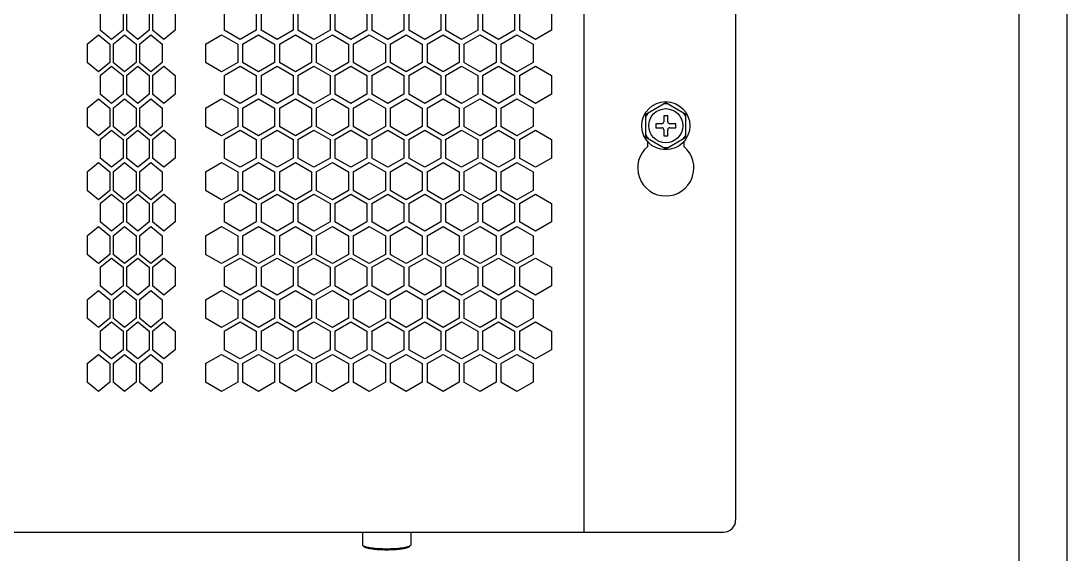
# Model space of a CAD drawing. Header units: millimetres. Extents: x 55614 to 110757, y -66981 to -47484.
# Drawn here: x 63640.4 to 63901.1, y -50636.6 to -50503.7 of the extents above; entities that cross this region are included whole.
import ezdxf

# ---------------------------------------------------------------- set-up
doc = ezdxf.new("R2010")
doc.units = ezdxf.units.MM
for name, color, linetype in [('2401-00336-S-M6-12HWM_0', 7, 'Continuous'), ('4212-68099_1_0', 7, 'Continuous'), ('4212-73754_1_0', 7, 'Continuous'), ('4215-0412-2_0', 7, 'Continuous'), ('SONGBUTUO-M4-8_0', 7, 'Continuous')]:
    doc.layers.add(name, color=color, linetype=linetype)
doc.layers.add('THICK', color=7, linetype='Continuous', lineweight=0)

# ---------------------------------------------------------------- blocks, each defined once
blk = doc.blocks.new('2-1725')
at = {"layer": '2401-00336-S-M6-12HWM_0', "color": 7, "linetype": 'Continuous'}
for p, q in [((-17290.63, -71953.06), (-17285.63, -71950.17)), ((-17285.63, -71950.17), (-17280.63, -71953.06)), ((-17290.63, -71958.83), (-17290.63, -71953.06)), ((-17286.13, -71953.45), (-17286.13, -71954.95)), ((-17285.13, -71953.45), (-17286.13, -71953.45)), ((-17285.13, -71954.95), (-17285.13, -71953.45)), ((-17280.63, -71958.83), (-17280.63, -71953.06)), ((-17288.13, -71955.45), (-17288.13, -71956.45)), ((-17286.63, -71955.45), (-17288.13, -71955.45)), ((-17288.13, -71956.45), (-17286.63, -71956.45)), ((-17286.13, -71956.95), (-17286.13, -71958.45)), ((-17285.13, -71958.45), (-17285.13, -71956.95)), ((-17283.13, -71955.45), (-17284.63, -71955.45)), ((-17284.63, -71956.45), (-17283.13, -71956.45)), ((-17283.13, -71956.45), (-17283.13, -71955.45)), ((-17290.63, -71958.83), (-17285.63, -71961.72)), ((-17286.13, -71958.45), (-17285.13, -71958.45)), ((-17285.63, -71961.72), (-17280.63, -71958.83))]:
    blk.add_line(p, q, dxfattribs=at)
for radius in [6, 4.25]:
    blk.add_circle((-17285.63, -71955.95), radius, dxfattribs=at)
for centre, radius, start, end in [((-17285.63, -71955.95), 5.47, 84.0076, 95.9924), ((-17285.63, -71955.95), 5.47, 144.0076, 155.9924), ((-17285.63, -71955.95), 5.47, 24.0076, 35.9924), ((-17286.63, -71954.95), 0.5, 270, 0), ((-17286.63, -71956.95), 0.5, 0, 90), ((-17284.63, -71954.95), 0.5, 180, 270), ((-17284.63, -71956.95), 0.5, 90, 180), ((-17285.63, -71955.95), 5.47, 204.0076, 215.9924), ((-17285.63, -71955.95), 5.47, 324.0076, 335.9924), ((-17285.63, -71955.95), 5.47, 264.0076, 275.9924)]:
    blk.add_arc(centre, radius, start, end, dxfattribs=at)
at = {"layer": '4212-68099_1_0', "color": 7, "linetype": 'Continuous'}
blk.add_line((-17197.63, -71550.95), (-17197.63, -73625.95), dxfattribs=at)
at = {"layer": '4212-73754_1_0', "color": 7, "linetype": 'Continuous'}
blk.add_line((-17185.63, -72573.45), (-17185.63, -71552.65), dxfattribs=at)
at = {"layer": '4215-0412-2_0', "color": 7, "linetype": 'Continuous'}
for p, q in [((-17306.03, -71628.67), (-17306.03, -72057.27)), ((-17268.23, -71631.67), (-17268.23, -72054.27)), ((-17426.55, -71927.52), (-17426.55, -71932.14)), ((-17420.89, -71927.52), (-17420.89, -71932.14)), ((-17420.04, -71927.52), (-17420.04, -71932.14)), ((-17414.39, -71927.52), (-17414.39, -71932.14)), ((-17413.54, -71927.52), (-17413.54, -71932.14)), ((-17407.88, -71927.52), (-17407.88, -71932.14)), ((-17395.7, -71927.52), (-17395.7, -71932.14)), ((-17387.7, -71927.52), (-17387.7, -71932.14)), ((-17386.5, -71927.52), (-17386.5, -71932.14)), ((-17378.5, -71927.52), (-17378.5, -71932.14)), ((-17377.3, -71927.52), (-17377.3, -71932.14)), ((-17369.3, -71927.52), (-17369.3, -71932.14)), ((-17368.1, -71927.52), (-17368.1, -71932.14)), ((-17360.1, -71927.52), (-17360.1, -71932.14)), ((-17358.9, -71927.52), (-17358.9, -71932.14)), ((-17350.9, -71927.52), (-17350.9, -71932.14)), ((-17349.7, -71927.52), (-17349.7, -71932.14)), ((-17341.7, -71927.52), (-17341.7, -71932.14)), ((-17340.5, -71927.52), (-17340.5, -71932.14)), ((-17332.5, -71927.52), (-17332.5, -71932.14)), ((-17331.3, -71927.52), (-17331.3, -71932.14)), ((-17323.3, -71927.52), (-17323.3, -71932.14)), ((-17322.1, -71927.52), (-17322.1, -71932.14)), ((-17314.1, -71927.52), (-17314.1, -71932.14)), ((-17429.82, -71935.61), (-17426.99, -71933.3)), ((-17426.99, -71933.3), (-17424.16, -71935.61)), ((-17423.72, -71934.45), (-17426.55, -71932.14)), ((-17420.89, -71932.14), (-17423.72, -71934.45)), ((-17423.31, -71935.61), (-17420.48, -71933.3)), ((-17420.48, -71933.3), (-17417.65, -71935.61)), ((-17417.22, -71934.45), (-17420.04, -71932.14)), ((-17414.39, -71932.14), (-17417.22, -71934.45)), ((-17416.81, -71935.61), (-17413.98, -71933.3)), ((-17413.98, -71933.3), (-17411.15, -71935.61)), ((-17410.71, -71934.45), (-17413.54, -71932.14)), ((-17407.88, -71932.14), (-17410.71, -71934.45)), ((-17400.32, -71935.61), (-17396.32, -71933.3)), ((-17396.32, -71933.3), (-17392.31, -71935.61)), ((-17391.7, -71934.45), (-17395.7, -71932.14)), ((-17387.7, -71932.14), (-17391.7, -71934.45)), ((-17391.12, -71935.61), (-17387.12, -71933.3)), ((-17387.12, -71933.3), (-17383.11, -71935.61)), ((-17382.5, -71934.45), (-17386.5, -71932.14)), ((-17378.5, -71932.14), (-17382.5, -71934.45)), ((-17381.92, -71935.61), (-17377.92, -71933.3)), ((-17377.92, -71933.3), (-17373.91, -71935.61)), ((-17373.3, -71934.45), (-17377.3, -71932.14)), ((-17369.3, -71932.14), (-17373.3, -71934.45)), ((-17372.72, -71935.61), (-17368.72, -71933.3)), ((-17368.72, -71933.3), (-17364.71, -71935.61)), ((-17364.1, -71934.45), (-17368.1, -71932.14)), ((-17360.1, -71932.14), (-17364.1, -71934.45)), ((-17363.52, -71935.61), (-17359.52, -71933.3)), ((-17359.52, -71933.3), (-17355.51, -71935.61)), ((-17354.9, -71934.45), (-17358.9, -71932.14)), ((-17350.9, -71932.14), (-17354.9, -71934.45)), ((-17354.32, -71935.61), (-17350.32, -71933.3)), ((-17350.32, -71933.3), (-17346.31, -71935.61)), ((-17345.7, -71934.45), (-17349.7, -71932.14)), ((-17341.7, -71932.14), (-17345.7, -71934.45)), ((-17345.12, -71935.61), (-17341.12, -71933.3)), ((-17341.12, -71933.3), (-17337.11, -71935.61)), ((-17336.5, -71934.45), (-17340.5, -71932.14)), ((-17332.5, -71932.14), (-17336.5, -71934.45)), ((-17335.92, -71935.61), (-17331.92, -71933.3)), ((-17331.92, -71933.3), (-17327.91, -71935.61)), ((-17327.3, -71934.45), (-17331.3, -71932.14)), ((-17323.3, -71932.14), (-17327.3, -71934.45)), ((-17326.72, -71935.61), (-17322.72, -71933.3)), ((-17322.72, -71933.3), (-17318.71, -71935.61)), ((-17318.1, -71934.45), (-17322.1, -71932.14)), ((-17314.1, -71932.14), (-17318.1, -71934.45)), ((-17429.82, -71935.61), (-17429.82, -71940.23)), ((-17424.16, -71935.61), (-17424.16, -71940.23)), ((-17423.31, -71935.61), (-17423.31, -71940.23)), ((-17417.65, -71935.61), (-17417.65, -71940.23)), ((-17416.81, -71935.61), (-17416.81, -71940.23)), ((-17411.15, -71935.61), (-17411.15, -71940.23)), ((-17400.32, -71935.61), (-17400.32, -71940.23)), ((-17392.31, -71935.61), (-17392.31, -71940.23)), ((-17391.12, -71935.61), (-17391.12, -71940.23)), ((-17383.11, -71935.61), (-17383.11, -71940.23)), ((-17381.92, -71935.61), (-17381.92, -71940.23)), ((-17373.91, -71935.61), (-17373.91, -71940.23)), ((-17372.72, -71935.61), (-17372.72, -71940.23)), ((-17364.71, -71935.61), (-17364.71, -71940.23)), ((-17363.52, -71935.61), (-17363.52, -71940.23)), ((-17355.51, -71935.61), (-17355.51, -71940.23)), ((-17354.32, -71935.61), (-17354.32, -71940.23)), ((-17346.31, -71935.61), (-17346.31, -71940.23)), ((-17345.12, -71935.61), (-17345.12, -71940.23)), ((-17337.11, -71935.61), (-17337.11, -71940.23)), ((-17335.92, -71935.61), (-17335.92, -71940.23)), ((-17327.91, -71935.61), (-17327.91, -71940.23)), ((-17326.72, -71935.61), (-17326.72, -71940.23)), ((-17318.71, -71935.61), (-17318.71, -71940.23)), ((-17426.99, -71942.54), (-17429.82, -71940.23)), ((-17424.16, -71940.23), (-17426.99, -71942.54)), ((-17426.55, -71943.45), (-17423.72, -71941.14)), ((-17423.72, -71941.14), (-17420.89, -71943.45)), ((-17420.48, -71942.54), (-17423.31, -71940.23)), ((-17417.65, -71940.23), (-17420.48, -71942.54)), ((-17420.04, -71943.45), (-17417.22, -71941.14)), ((-17417.22, -71941.14), (-17414.39, -71943.45)), ((-17413.98, -71942.54), (-17416.81, -71940.23)), ((-17411.15, -71940.23), (-17413.98, -71942.54)), ((-17413.54, -71943.45), (-17410.71, -71941.14)), ((-17410.71, -71941.14), (-17407.88, -71943.45)), ((-17396.32, -71942.54), (-17400.32, -71940.23)), ((-17392.31, -71940.23), (-17396.32, -71942.54)), ((-17395.7, -71943.45), (-17391.7, -71941.14)), ((-17391.7, -71941.14), (-17387.7, -71943.45)), ((-17387.12, -71942.54), (-17391.12, -71940.23)), ((-17383.11, -71940.23), (-17387.12, -71942.54)), ((-17386.5, -71943.45), (-17382.5, -71941.14)), ((-17382.5, -71941.14), (-17378.5, -71943.45)), ((-17377.92, -71942.54), (-17381.92, -71940.23)), ((-17373.91, -71940.23), (-17377.92, -71942.54)), ((-17377.3, -71943.45), (-17373.3, -71941.14)), ((-17373.3, -71941.14), (-17369.3, -71943.45)), ((-17368.72, -71942.54), (-17372.72, -71940.23)), ((-17364.71, -71940.23), (-17368.72, -71942.54)), ((-17368.1, -71943.45), (-17364.1, -71941.14)), ((-17364.1, -71941.14), (-17360.1, -71943.45)), ((-17359.52, -71942.54), (-17363.52, -71940.23)), ((-17355.51, -71940.23), (-17359.52, -71942.54)), ((-17358.9, -71943.45), (-17354.9, -71941.14)), ((-17354.9, -71941.14), (-17350.9, -71943.45)), ((-17350.32, -71942.54), (-17354.32, -71940.23)), ((-17346.31, -71940.23), (-17350.32, -71942.54)), ((-17349.7, -71943.45), (-17345.7, -71941.14)), ((-17345.7, -71941.14), (-17341.7, -71943.45)), ((-17341.12, -71942.54), (-17345.12, -71940.23)), ((-17337.11, -71940.23), (-17341.12, -71942.54)), ((-17340.5, -71943.45), (-17336.5, -71941.14)), ((-17336.5, -71941.14), (-17332.5, -71943.45)), ((-17331.92, -71942.54), (-17335.92, -71940.23)), ((-17327.91, -71940.23), (-17331.92, -71942.54)), ((-17331.3, -71943.45), (-17327.3, -71941.14)), ((-17327.3, -71941.14), (-17323.3, -71943.45)), ((-17322.72, -71942.54), (-17326.72, -71940.23)), ((-17318.71, -71940.23), (-17322.72, -71942.54)), ((-17322.1, -71943.45), (-17318.1, -71941.14)), ((-17318.1, -71941.14), (-17314.1, -71943.45)), ((-17426.55, -71943.45), (-17426.55, -71948.07)), ((-17420.89, -71943.45), (-17420.89, -71948.07)), ((-17420.04, -71943.45), (-17420.04, -71948.07)), ((-17414.39, -71943.45), (-17414.39, -71948.07)), ((-17413.54, -71943.45), (-17413.54, -71948.07)), ((-17407.88, -71943.45), (-17407.88, -71948.07)), ((-17395.7, -71943.45), (-17395.7, -71948.07)), ((-17387.7, -71943.45), (-17387.7, -71948.07)), ((-17386.5, -71943.45), (-17386.5, -71948.07)), ((-17378.5, -71943.45), (-17378.5, -71948.07)), ((-17377.3, -71943.45), (-17377.3, -71948.07)), ((-17369.3, -71943.45), (-17369.3, -71948.07)), ((-17368.1, -71943.45), (-17368.1, -71948.07)), ((-17360.1, -71943.45), (-17360.1, -71948.07)), ((-17358.9, -71943.45), (-17358.9, -71948.07)), ((-17350.9, -71943.45), (-17350.9, -71948.07)), ((-17349.7, -71943.45), (-17349.7, -71948.07)), ((-17341.7, -71943.45), (-17341.7, -71948.07)), ((-17340.5, -71943.45), (-17340.5, -71948.07)), ((-17332.5, -71943.45), (-17332.5, -71948.07)), ((-17331.3, -71943.45), (-17331.3, -71948.07)), ((-17323.3, -71943.45), (-17323.3, -71948.07)), ((-17322.1, -71943.45), (-17322.1, -71948.07)), ((-17314.1, -71943.45), (-17314.1, -71948.07)), ((-17429.82, -71951.54), (-17426.99, -71949.23)), ((-17426.99, -71949.23), (-17424.16, -71951.54)), ((-17423.72, -71950.38), (-17426.55, -71948.07)), ((-17420.89, -71948.07), (-17423.72, -71950.38)), ((-17423.31, -71951.54), (-17420.48, -71949.23)), ((-17420.48, -71949.23), (-17417.65, -71951.54)), ((-17417.22, -71950.38), (-17420.04, -71948.07)), ((-17414.39, -71948.07), (-17417.22, -71950.38)), ((-17416.81, -71951.54), (-17413.98, -71949.23)), ((-17413.98, -71949.23), (-17411.15, -71951.54)), ((-17410.71, -71950.38), (-17413.54, -71948.07)), ((-17407.88, -71948.07), (-17410.71, -71950.38)), ((-17400.32, -71951.54), (-17396.32, -71949.23)), ((-17396.32, -71949.23), (-17392.31, -71951.54)), ((-17391.7, -71950.38), (-17395.7, -71948.07)), ((-17387.7, -71948.07), (-17391.7, -71950.38)), ((-17391.12, -71951.54), (-17387.12, -71949.23)), ((-17387.12, -71949.23), (-17383.11, -71951.54)), ((-17382.5, -71950.38), (-17386.5, -71948.07)), ((-17378.5, -71948.07), (-17382.5, -71950.38)), ((-17381.92, -71951.54), (-17377.92, -71949.23)), ((-17377.92, -71949.23), (-17373.91, -71951.54)), ((-17373.3, -71950.38), (-17377.3, -71948.07)), ((-17369.3, -71948.07), (-17373.3, -71950.38)), ((-17372.72, -71951.54), (-17368.72, -71949.23)), ((-17368.72, -71949.23), (-17364.71, -71951.54)), ((-17364.1, -71950.38), (-17368.1, -71948.07)), ((-17360.1, -71948.07), (-17364.1, -71950.38)), ((-17363.52, -71951.54), (-17359.52, -71949.23)), ((-17359.52, -71949.23), (-17355.51, -71951.54)), ((-17354.9, -71950.38), (-17358.9, -71948.07)), ((-17350.9, -71948.07), (-17354.9, -71950.38)), ((-17354.32, -71951.54), (-17350.32, -71949.23)), ((-17350.32, -71949.23), (-17346.31, -71951.54)), ((-17345.7, -71950.38), (-17349.7, -71948.07)), ((-17341.7, -71948.07), (-17345.7, -71950.38)), ((-17345.12, -71951.54), (-17341.12, -71949.23)), ((-17341.12, -71949.23), (-17337.11, -71951.54)), ((-17336.5, -71950.38), (-17340.5, -71948.07)), ((-17332.5, -71948.07), (-17336.5, -71950.38)), ((-17335.92, -71951.54), (-17331.92, -71949.23)), ((-17331.92, -71949.23), (-17327.91, -71951.54)), ((-17327.3, -71950.38), (-17331.3, -71948.07)), ((-17323.3, -71948.07), (-17327.3, -71950.38)), ((-17326.72, -71951.54), (-17322.72, -71949.23)), ((-17322.72, -71949.23), (-17318.71, -71951.54)), ((-17318.1, -71950.38), (-17322.1, -71948.07)), ((-17314.1, -71948.07), (-17318.1, -71950.38)), ((-17429.82, -71951.54), (-17429.82, -71956.16)), ((-17424.16, -71951.54), (-17424.16, -71956.16)), ((-17423.31, -71951.54), (-17423.31, -71956.16)), ((-17417.65, -71951.54), (-17417.65, -71956.16)), ((-17416.81, -71951.54), (-17416.81, -71956.16)), ((-17411.15, -71951.54), (-17411.15, -71956.16)), ((-17400.32, -71951.54), (-17400.32, -71956.16)), ((-17392.31, -71951.54), (-17392.31, -71956.16)), ((-17391.12, -71951.54), (-17391.12, -71956.16)), ((-17383.11, -71951.54), (-17383.11, -71956.16)), ((-17381.92, -71951.54), (-17381.92, -71956.16)), ((-17373.91, -71951.54), (-17373.91, -71956.16)), ((-17372.72, -71951.54), (-17372.72, -71956.16)), ((-17364.71, -71951.54), (-17364.71, -71956.16)), ((-17363.52, -71951.54), (-17363.52, -71956.16)), ((-17355.51, -71951.54), (-17355.51, -71956.16)), ((-17354.32, -71951.54), (-17354.32, -71956.16)), ((-17346.31, -71951.54), (-17346.31, -71956.16)), ((-17345.12, -71951.54), (-17345.12, -71956.16)), ((-17337.11, -71951.54), (-17337.11, -71956.16)), ((-17335.92, -71951.54), (-17335.92, -71956.16)), ((-17327.91, -71951.54), (-17327.91, -71956.16)), ((-17326.72, -71951.54), (-17326.72, -71956.16)), ((-17318.71, -71951.54), (-17318.71, -71956.16)), ((-17426.99, -71958.47), (-17429.82, -71956.16)), ((-17424.16, -71956.16), (-17426.99, -71958.47)), ((-17426.55, -71959.38), (-17423.72, -71957.07)), ((-17423.72, -71957.07), (-17420.89, -71959.38)), ((-17420.48, -71958.47), (-17423.31, -71956.16)), ((-17417.65, -71956.16), (-17420.48, -71958.47)), ((-17420.04, -71959.38), (-17417.22, -71957.07)), ((-17417.22, -71957.07), (-17414.39, -71959.38)), ((-17413.98, -71958.47), (-17416.81, -71956.16)), ((-17411.15, -71956.16), (-17413.98, -71958.47)), ((-17413.54, -71959.38), (-17410.71, -71957.07)), ((-17410.71, -71957.07), (-17407.88, -71959.38)), ((-17396.32, -71958.47), (-17400.32, -71956.16)), ((-17392.31, -71956.16), (-17396.32, -71958.47)), ((-17395.7, -71959.38), (-17391.7, -71957.07)), ((-17391.7, -71957.07), (-17387.7, -71959.38)), ((-17387.12, -71958.47), (-17391.12, -71956.16)), ((-17383.11, -71956.16), (-17387.12, -71958.47)), ((-17386.5, -71959.38), (-17382.5, -71957.07)), ((-17382.5, -71957.07), (-17378.5, -71959.38)), ((-17377.92, -71958.47), (-17381.92, -71956.16)), ((-17373.91, -71956.16), (-17377.92, -71958.47)), ((-17377.3, -71959.38), (-17373.3, -71957.07)), ((-17373.3, -71957.07), (-17369.3, -71959.38)), ((-17368.72, -71958.47), (-17372.72, -71956.16)), ((-17364.71, -71956.16), (-17368.72, -71958.47)), ((-17368.1, -71959.38), (-17364.1, -71957.07)), ((-17364.1, -71957.07), (-17360.1, -71959.38)), ((-17359.52, -71958.47), (-17363.52, -71956.16)), ((-17355.51, -71956.16), (-17359.52, -71958.47)), ((-17358.9, -71959.38), (-17354.9, -71957.07)), ((-17354.9, -71957.07), (-17350.9, -71959.38)), ((-17350.32, -71958.47), (-17354.32, -71956.16)), ((-17346.31, -71956.16), (-17350.32, -71958.47)), ((-17349.7, -71959.38), (-17345.7, -71957.07)), ((-17345.7, -71957.07), (-17341.7, -71959.38)), ((-17341.12, -71958.47), (-17345.12, -71956.16)), ((-17337.11, -71956.16), (-17341.12, -71958.47)), ((-17340.5, -71959.38), (-17336.5, -71957.07)), ((-17336.5, -71957.07), (-17332.5, -71959.38)), ((-17331.92, -71958.47), (-17335.92, -71956.16)), ((-17327.91, -71956.16), (-17331.92, -71958.47)), ((-17331.3, -71959.38), (-17327.3, -71957.07)), ((-17327.3, -71957.07), (-17323.3, -71959.38)), ((-17322.72, -71958.47), (-17326.72, -71956.16)), ((-17318.71, -71956.16), (-17322.72, -71958.47)), ((-17322.1, -71959.38), (-17318.1, -71957.07)), ((-17318.1, -71957.07), (-17314.1, -71959.38)), ((-17426.55, -71959.38), (-17426.55, -71964)), ((-17420.89, -71959.38), (-17420.89, -71964)), ((-17420.04, -71959.38), (-17420.04, -71964)), ((-17414.39, -71959.38), (-17414.39, -71964)), ((-17413.54, -71959.38), (-17413.54, -71964)), ((-17407.88, -71959.38), (-17407.88, -71964)), ((-17395.7, -71959.38), (-17395.7, -71964)), ((-17387.7, -71959.38), (-17387.7, -71964)), ((-17386.5, -71959.38), (-17386.5, -71964)), ((-17378.5, -71959.38), (-17378.5, -71964)), ((-17377.3, -71959.38), (-17377.3, -71964)), ((-17369.3, -71959.38), (-17369.3, -71964)), ((-17368.1, -71959.38), (-17368.1, -71964)), ((-17360.1, -71959.38), (-17360.1, -71964)), ((-17358.9, -71959.38), (-17358.9, -71964)), ((-17350.9, -71959.38), (-17350.9, -71964)), ((-17349.7, -71959.38), (-17349.7, -71964)), ((-17341.7, -71959.38), (-17341.7, -71964)), ((-17340.5, -71959.38), (-17340.5, -71964)), ((-17332.5, -71959.38), (-17332.5, -71964)), ((-17331.3, -71959.38), (-17331.3, -71964)), ((-17323.3, -71959.38), (-17323.3, -71964)), ((-17322.1, -71959.38), (-17322.1, -71964)), ((-17314.1, -71959.38), (-17314.1, -71964)), ((-17290.14, -71961.1), (-17290.14, -71959.91)), ((-17281.14, -71959.91), (-17281.14, -71961.1)), ((-17423.72, -71966.31), (-17426.55, -71964)), ((-17420.89, -71964), (-17423.72, -71966.31)), ((-17417.22, -71966.31), (-17420.04, -71964)), ((-17414.39, -71964), (-17417.22, -71966.31)), ((-17410.71, -71966.31), (-17413.54, -71964)), ((-17407.88, -71964), (-17410.71, -71966.31)), ((-17391.7, -71966.31), (-17395.7, -71964)), ((-17387.7, -71964), (-17391.7, -71966.31)), ((-17382.5, -71966.31), (-17386.5, -71964)), ((-17378.5, -71964), (-17382.5, -71966.31)), ((-17373.3, -71966.31), (-17377.3, -71964)), ((-17369.3, -71964), (-17373.3, -71966.31)), ((-17364.1, -71966.31), (-17368.1, -71964)), ((-17360.1, -71964), (-17364.1, -71966.31)), ((-17354.9, -71966.31), (-17358.9, -71964)), ((-17350.9, -71964), (-17354.9, -71966.31)), ((-17345.7, -71966.31), (-17349.7, -71964)), ((-17341.7, -71964), (-17345.7, -71966.31)), ((-17336.5, -71966.31), (-17340.5, -71964)), ((-17332.5, -71964), (-17336.5, -71966.31)), ((-17327.3, -71966.31), (-17331.3, -71964)), ((-17323.3, -71964), (-17327.3, -71966.31)), ((-17318.1, -71966.31), (-17322.1, -71964)), ((-17314.1, -71964), (-17318.1, -71966.31)), ((-17429.82, -71967.47), (-17426.99, -71965.16)), ((-17429.82, -71967.47), (-17429.82, -71972.09)), ((-17426.99, -71965.16), (-17424.16, -71967.47)), ((-17424.16, -71967.47), (-17424.16, -71972.09)), ((-17423.31, -71967.47), (-17420.48, -71965.16)), ((-17423.31, -71967.47), (-17423.31, -71972.09)), ((-17420.48, -71965.16), (-17417.65, -71967.47)), ((-17417.65, -71967.47), (-17417.65, -71972.09)), ((-17416.81, -71967.47), (-17413.98, -71965.16)), ((-17416.81, -71967.47), (-17416.81, -71972.09)), ((-17413.98, -71965.16), (-17411.15, -71967.47)), ((-17411.15, -71967.47), (-17411.15, -71972.09)), ((-17400.32, -71967.47), (-17396.32, -71965.16)), ((-17400.32, -71967.47), (-17400.32, -71972.09)), ((-17396.32, -71965.16), (-17392.31, -71967.47)), ((-17392.31, -71967.47), (-17392.31, -71972.09)), ((-17391.12, -71967.47), (-17387.12, -71965.16)), ((-17391.12, -71967.47), (-17391.12, -71972.09)), ((-17387.12, -71965.16), (-17383.11, -71967.47)), ((-17383.11, -71967.47), (-17383.11, -71972.09)), ((-17381.92, -71967.47), (-17377.92, -71965.16)), ((-17381.92, -71967.47), (-17381.92, -71972.09)), ((-17377.92, -71965.16), (-17373.91, -71967.47)), ((-17373.91, -71967.47), (-17373.91, -71972.09)), ((-17372.72, -71967.47), (-17368.72, -71965.16)), ((-17372.72, -71967.47), (-17372.72, -71972.09)), ((-17368.72, -71965.16), (-17364.71, -71967.47)), ((-17364.71, -71967.47), (-17364.71, -71972.09)), ((-17363.52, -71967.47), (-17359.52, -71965.16)), ((-17363.52, -71967.47), (-17363.52, -71972.09)), ((-17359.52, -71965.16), (-17355.51, -71967.47)), ((-17355.51, -71967.47), (-17355.51, -71972.09)), ((-17354.32, -71967.47), (-17350.32, -71965.16)), ((-17354.32, -71967.47), (-17354.32, -71972.09)), ((-17350.32, -71965.16), (-17346.31, -71967.47)), ((-17346.31, -71967.47), (-17346.31, -71972.09)), ((-17345.12, -71967.47), (-17341.12, -71965.16)), ((-17345.12, -71967.47), (-17345.12, -71972.09)), ((-17341.12, -71965.16), (-17337.11, -71967.47)), ((-17337.11, -71967.47), (-17337.11, -71972.09)), ((-17335.92, -71967.47), (-17331.92, -71965.16)), ((-17335.92, -71967.47), (-17335.92, -71972.09)), ((-17331.92, -71965.16), (-17327.91, -71967.47)), ((-17327.91, -71967.47), (-17327.91, -71972.09)), ((-17326.72, -71967.47), (-17322.72, -71965.16)), ((-17326.72, -71967.47), (-17326.72, -71972.09)), ((-17322.72, -71965.16), (-17318.71, -71967.47)), ((-17318.71, -71967.47), (-17318.71, -71972.09)), ((-17426.99, -71974.4), (-17429.82, -71972.09)), ((-17424.16, -71972.09), (-17426.99, -71974.4)), ((-17420.48, -71974.4), (-17423.31, -71972.09)), ((-17417.65, -71972.09), (-17420.48, -71974.4)), ((-17413.98, -71974.4), (-17416.81, -71972.09)), ((-17411.15, -71972.09), (-17413.98, -71974.4)), ((-17396.32, -71974.4), (-17400.32, -71972.09)), ((-17392.31, -71972.09), (-17396.32, -71974.4)), ((-17387.12, -71974.4), (-17391.12, -71972.09)), ((-17383.11, -71972.09), (-17387.12, -71974.4)), ((-17377.92, -71974.4), (-17381.92, -71972.09)), ((-17373.91, -71972.09), (-17377.92, -71974.4)), ((-17368.72, -71974.4), (-17372.72, -71972.09)), ((-17364.71, -71972.09), (-17368.72, -71974.4)), ((-17359.52, -71974.4), (-17363.52, -71972.09)), ((-17355.51, -71972.09), (-17359.52, -71974.4)), ((-17350.32, -71974.4), (-17354.32, -71972.09)), ((-17346.31, -71972.09), (-17350.32, -71974.4)), ((-17341.12, -71974.4), (-17345.12, -71972.09)), ((-17337.11, -71972.09), (-17341.12, -71974.4)), ((-17331.92, -71974.4), (-17335.92, -71972.09)), ((-17327.91, -71972.09), (-17331.92, -71974.4)), ((-17322.72, -71974.4), (-17326.72, -71972.09)), ((-17318.71, -71972.09), (-17322.72, -71974.4)), ((-17426.55, -71975.31), (-17423.72, -71973)), ((-17426.55, -71975.31), (-17426.55, -71979.93)), ((-17423.72, -71973), (-17420.89, -71975.31)), ((-17420.89, -71975.31), (-17420.89, -71979.93)), ((-17420.04, -71975.31), (-17417.22, -71973)), ((-17420.04, -71975.31), (-17420.04, -71979.93)), ((-17417.22, -71973), (-17414.39, -71975.31)), ((-17414.39, -71975.31), (-17414.39, -71979.93)), ((-17413.54, -71975.31), (-17410.71, -71973)), ((-17413.54, -71975.31), (-17413.54, -71979.93)), ((-17410.71, -71973), (-17407.88, -71975.31)), ((-17407.88, -71975.31), (-17407.88, -71979.93)), ((-17395.7, -71975.31), (-17391.7, -71973)), ((-17395.7, -71975.31), (-17395.7, -71979.93)), ((-17391.7, -71973), (-17387.7, -71975.31)), ((-17387.7, -71975.31), (-17387.7, -71979.93)), ((-17386.5, -71975.31), (-17382.5, -71973)), ((-17386.5, -71975.31), (-17386.5, -71979.93)), ((-17382.5, -71973), (-17378.5, -71975.31)), ((-17378.5, -71975.31), (-17378.5, -71979.93)), ((-17377.3, -71975.31), (-17373.3, -71973)), ((-17377.3, -71975.31), (-17377.3, -71979.93)), ((-17373.3, -71973), (-17369.3, -71975.31)), ((-17369.3, -71975.31), (-17369.3, -71979.93)), ((-17368.1, -71975.31), (-17364.1, -71973)), ((-17368.1, -71975.31), (-17368.1, -71979.93)), ((-17364.1, -71973), (-17360.1, -71975.31)), ((-17360.1, -71975.31), (-17360.1, -71979.93)), ((-17358.9, -71975.31), (-17354.9, -71973)), ((-17358.9, -71975.31), (-17358.9, -71979.93)), ((-17354.9, -71973), (-17350.9, -71975.31)), ((-17350.9, -71975.31), (-17350.9, -71979.93)), ((-17349.7, -71975.31), (-17345.7, -71973)), ((-17349.7, -71975.31), (-17349.7, -71979.93)), ((-17345.7, -71973), (-17341.7, -71975.31)), ((-17341.7, -71975.31), (-17341.7, -71979.93)), ((-17340.5, -71975.31), (-17336.5, -71973)), ((-17340.5, -71975.31), (-17340.5, -71979.93)), ((-17336.5, -71973), (-17332.5, -71975.31)), ((-17332.5, -71975.31), (-17332.5, -71979.93)), ((-17331.3, -71975.31), (-17327.3, -71973)), ((-17331.3, -71975.31), (-17331.3, -71979.93)), ((-17327.3, -71973), (-17323.3, -71975.31)), ((-17323.3, -71975.31), (-17323.3, -71979.93)), ((-17322.1, -71975.31), (-17318.1, -71973)), ((-17322.1, -71975.31), (-17322.1, -71979.93)), ((-17318.1, -71973), (-17314.1, -71975.31)), ((-17314.1, -71975.31), (-17314.1, -71979.93)), ((-17423.72, -71982.24), (-17426.55, -71979.93)), ((-17420.89, -71979.93), (-17423.72, -71982.24)), ((-17417.22, -71982.24), (-17420.04, -71979.93)), ((-17414.39, -71979.93), (-17417.22, -71982.24)), ((-17410.71, -71982.24), (-17413.54, -71979.93)), ((-17407.88, -71979.93), (-17410.71, -71982.24)), ((-17391.7, -71982.24), (-17395.7, -71979.93)), ((-17387.7, -71979.93), (-17391.7, -71982.24)), ((-17382.5, -71982.24), (-17386.5, -71979.93)), ((-17378.5, -71979.93), (-17382.5, -71982.24)), ((-17373.3, -71982.24), (-17377.3, -71979.93)), ((-17369.3, -71979.93), (-17373.3, -71982.24)), ((-17364.1, -71982.24), (-17368.1, -71979.93)), ((-17360.1, -71979.93), (-17364.1, -71982.24)), ((-17354.9, -71982.24), (-17358.9, -71979.93)), ((-17350.9, -71979.93), (-17354.9, -71982.24)), ((-17345.7, -71982.24), (-17349.7, -71979.93)), ((-17341.7, -71979.93), (-17345.7, -71982.24)), ((-17336.5, -71982.24), (-17340.5, -71979.93)), ((-17332.5, -71979.93), (-17336.5, -71982.24)), ((-17327.3, -71982.24), (-17331.3, -71979.93)), ((-17323.3, -71979.93), (-17327.3, -71982.24)), ((-17318.1, -71982.24), (-17322.1, -71979.93)), ((-17314.1, -71979.93), (-17318.1, -71982.24)), ((-17429.82, -71983.4), (-17426.99, -71981.09)), ((-17426.99, -71981.09), (-17424.16, -71983.4)), ((-17423.31, -71983.4), (-17420.48, -71981.09)), ((-17420.48, -71981.09), (-17417.65, -71983.4)), ((-17416.81, -71983.4), (-17413.98, -71981.09)), ((-17413.98, -71981.09), (-17411.15, -71983.4)), ((-17400.32, -71983.4), (-17396.32, -71981.09)), ((-17396.32, -71981.09), (-17392.31, -71983.4)), ((-17391.12, -71983.4), (-17387.12, -71981.09)), ((-17387.12, -71981.09), (-17383.11, -71983.4)), ((-17381.92, -71983.4), (-17377.92, -71981.09)), ((-17377.92, -71981.09), (-17373.91, -71983.4)), ((-17372.72, -71983.4), (-17368.72, -71981.09)), ((-17368.72, -71981.09), (-17364.71, -71983.4)), ((-17363.52, -71983.4), (-17359.52, -71981.09)), ((-17359.52, -71981.09), (-17355.51, -71983.4)), ((-17354.32, -71983.4), (-17350.32, -71981.09)), ((-17350.32, -71981.09), (-17346.31, -71983.4)), ((-17345.12, -71983.4), (-17341.12, -71981.09)), ((-17341.12, -71981.09), (-17337.11, -71983.4)), ((-17335.92, -71983.4), (-17331.92, -71981.09)), ((-17331.92, -71981.09), (-17327.91, -71983.4)), ((-17326.72, -71983.4), (-17322.72, -71981.09)), ((-17322.72, -71981.09), (-17318.71, -71983.4)), ((-17429.82, -71983.4), (-17429.82, -71988.02)), ((-17424.16, -71983.4), (-17424.16, -71988.02)), ((-17423.31, -71983.4), (-17423.31, -71988.02)), ((-17417.65, -71983.4), (-17417.65, -71988.02)), ((-17416.81, -71983.4), (-17416.81, -71988.02)), ((-17411.15, -71983.4), (-17411.15, -71988.02)), ((-17400.32, -71983.4), (-17400.32, -71988.02)), ((-17392.31, -71983.4), (-17392.31, -71988.02)), ((-17391.12, -71983.4), (-17391.12, -71988.02)), ((-17383.11, -71983.4), (-17383.11, -71988.02)), ((-17381.92, -71983.4), (-17381.92, -71988.02)), ((-17373.91, -71983.4), (-17373.91, -71988.02)), ((-17372.72, -71983.4), (-17372.72, -71988.02)), ((-17364.71, -71983.4), (-17364.71, -71988.02)), ((-17363.52, -71983.4), (-17363.52, -71988.02)), ((-17355.51, -71983.4), (-17355.51, -71988.02)), ((-17354.32, -71983.4), (-17354.32, -71988.02)), ((-17346.31, -71983.4), (-17346.31, -71988.02)), ((-17345.12, -71983.4), (-17345.12, -71988.02)), ((-17337.11, -71983.4), (-17337.11, -71988.02)), ((-17335.92, -71983.4), (-17335.92, -71988.02)), ((-17327.91, -71983.4), (-17327.91, -71988.02)), ((-17326.72, -71983.4), (-17326.72, -71988.02)), ((-17318.71, -71983.4), (-17318.71, -71988.02)), ((-17426.99, -71990.33), (-17429.82, -71988.02)), ((-17424.16, -71988.02), (-17426.99, -71990.33)), ((-17420.48, -71990.33), (-17423.31, -71988.02)), ((-17417.65, -71988.02), (-17420.48, -71990.33)), ((-17413.98, -71990.33), (-17416.81, -71988.02)), ((-17411.15, -71988.02), (-17413.98, -71990.33)), ((-17396.32, -71990.33), (-17400.32, -71988.02)), ((-17392.31, -71988.02), (-17396.32, -71990.33)), ((-17387.12, -71990.33), (-17391.12, -71988.02)), ((-17383.11, -71988.02), (-17387.12, -71990.33)), ((-17377.92, -71990.33), (-17381.92, -71988.02)), ((-17373.91, -71988.02), (-17377.92, -71990.33)), ((-17368.72, -71990.33), (-17372.72, -71988.02)), ((-17364.71, -71988.02), (-17368.72, -71990.33)), ((-17359.52, -71990.33), (-17363.52, -71988.02)), ((-17355.51, -71988.02), (-17359.52, -71990.33)), ((-17350.32, -71990.33), (-17354.32, -71988.02)), ((-17346.31, -71988.02), (-17350.32, -71990.33)), ((-17341.12, -71990.33), (-17345.12, -71988.02)), ((-17337.11, -71988.02), (-17341.12, -71990.33)), ((-17331.92, -71990.33), (-17335.92, -71988.02)), ((-17327.91, -71988.02), (-17331.92, -71990.33)), ((-17322.72, -71990.33), (-17326.72, -71988.02)), ((-17318.71, -71988.02), (-17322.72, -71990.33)), ((-17426.55, -71991.24), (-17423.72, -71988.93)), ((-17423.72, -71988.93), (-17420.89, -71991.24)), ((-17420.04, -71991.24), (-17417.22, -71988.93)), ((-17417.22, -71988.93), (-17414.39, -71991.24)), ((-17413.54, -71991.24), (-17410.71, -71988.93)), ((-17410.71, -71988.93), (-17407.88, -71991.24)), ((-17395.7, -71991.24), (-17391.7, -71988.93)), ((-17391.7, -71988.93), (-17387.7, -71991.24)), ((-17386.5, -71991.24), (-17382.5, -71988.93)), ((-17382.5, -71988.93), (-17378.5, -71991.24)), ((-17377.3, -71991.24), (-17373.3, -71988.93)), ((-17373.3, -71988.93), (-17369.3, -71991.24)), ((-17368.1, -71991.24), (-17364.1, -71988.93)), ((-17364.1, -71988.93), (-17360.1, -71991.24)), ((-17358.9, -71991.24), (-17354.9, -71988.93)), ((-17354.9, -71988.93), (-17350.9, -71991.24)), ((-17349.7, -71991.24), (-17345.7, -71988.93)), ((-17345.7, -71988.93), (-17341.7, -71991.24)), ((-17340.5, -71991.24), (-17336.5, -71988.93)), ((-17336.5, -71988.93), (-17332.5, -71991.24)), ((-17331.3, -71991.24), (-17327.3, -71988.93)), ((-17327.3, -71988.93), (-17323.3, -71991.24)), ((-17322.1, -71991.24), (-17318.1, -71988.93)), ((-17318.1, -71988.93), (-17314.1, -71991.24)), ((-17426.55, -71991.24), (-17426.55, -71995.86)), ((-17420.89, -71991.24), (-17420.89, -71995.86)), ((-17420.04, -71991.24), (-17420.04, -71995.86)), ((-17414.39, -71991.24), (-17414.39, -71995.86)), ((-17413.54, -71991.24), (-17413.54, -71995.86)), ((-17407.88, -71991.24), (-17407.88, -71995.86)), ((-17395.7, -71991.24), (-17395.7, -71995.86)), ((-17387.7, -71991.24), (-17387.7, -71995.86)), ((-17386.5, -71991.24), (-17386.5, -71995.86)), ((-17378.5, -71991.24), (-17378.5, -71995.86)), ((-17377.3, -71991.24), (-17377.3, -71995.86)), ((-17369.3, -71991.24), (-17369.3, -71995.86)), ((-17368.1, -71991.24), (-17368.1, -71995.86)), ((-17360.1, -71991.24), (-17360.1, -71995.86)), ((-17358.9, -71991.24), (-17358.9, -71995.86)), ((-17350.9, -71991.24), (-17350.9, -71995.86)), ((-17349.7, -71991.24), (-17349.7, -71995.86)), ((-17341.7, -71991.24), (-17341.7, -71995.86)), ((-17340.5, -71991.24), (-17340.5, -71995.86)), ((-17332.5, -71991.24), (-17332.5, -71995.86)), ((-17331.3, -71991.24), (-17331.3, -71995.86)), ((-17323.3, -71991.24), (-17323.3, -71995.86)), ((-17322.1, -71991.24), (-17322.1, -71995.86)), ((-17314.1, -71991.24), (-17314.1, -71995.86)), ((-17423.72, -71998.17), (-17426.55, -71995.86)), ((-17420.89, -71995.86), (-17423.72, -71998.17)), ((-17417.22, -71998.17), (-17420.04, -71995.86)), ((-17414.39, -71995.86), (-17417.22, -71998.17)), ((-17410.71, -71998.17), (-17413.54, -71995.86)), ((-17407.88, -71995.86), (-17410.71, -71998.17)), ((-17391.7, -71998.17), (-17395.7, -71995.86)), ((-17387.7, -71995.86), (-17391.7, -71998.17)), ((-17382.5, -71998.17), (-17386.5, -71995.86)), ((-17378.5, -71995.86), (-17382.5, -71998.17)), ((-17373.3, -71998.17), (-17377.3, -71995.86)), ((-17369.3, -71995.86), (-17373.3, -71998.17)), ((-17364.1, -71998.17), (-17368.1, -71995.86)), ((-17360.1, -71995.86), (-17364.1, -71998.17)), ((-17354.9, -71998.17), (-17358.9, -71995.86)), ((-17350.9, -71995.86), (-17354.9, -71998.17)), ((-17345.7, -71998.17), (-17349.7, -71995.86)), ((-17341.7, -71995.86), (-17345.7, -71998.17)), ((-17336.5, -71998.17), (-17340.5, -71995.86)), ((-17332.5, -71995.86), (-17336.5, -71998.17)), ((-17327.3, -71998.17), (-17331.3, -71995.86)), ((-17323.3, -71995.86), (-17327.3, -71998.17)), ((-17318.1, -71998.17), (-17322.1, -71995.86)), ((-17314.1, -71995.86), (-17318.1, -71998.17)), ((-17429.82, -71999.33), (-17426.99, -71997.02)), ((-17426.99, -71997.02), (-17424.16, -71999.33)), ((-17423.31, -71999.33), (-17420.48, -71997.02)), ((-17420.48, -71997.02), (-17417.65, -71999.33)), ((-17416.81, -71999.33), (-17413.98, -71997.02)), ((-17413.98, -71997.02), (-17411.15, -71999.33)), ((-17400.32, -71999.33), (-17396.32, -71997.02)), ((-17396.32, -71997.02), (-17392.31, -71999.33)), ((-17391.12, -71999.33), (-17387.12, -71997.02)), ((-17387.12, -71997.02), (-17383.11, -71999.33)), ((-17381.92, -71999.33), (-17377.92, -71997.02)), ((-17377.92, -71997.02), (-17373.91, -71999.33)), ((-17372.72, -71999.33), (-17368.72, -71997.02)), ((-17368.72, -71997.02), (-17364.71, -71999.33)), ((-17363.52, -71999.33), (-17359.52, -71997.02)), ((-17359.52, -71997.02), (-17355.51, -71999.33)), ((-17354.32, -71999.33), (-17350.32, -71997.02)), ((-17350.32, -71997.02), (-17346.31, -71999.33)), ((-17345.12, -71999.33), (-17341.12, -71997.02)), ((-17341.12, -71997.02), (-17337.11, -71999.33)), ((-17335.92, -71999.33), (-17331.92, -71997.02)), ((-17331.92, -71997.02), (-17327.91, -71999.33)), ((-17326.72, -71999.33), (-17322.72, -71997.02)), ((-17322.72, -71997.02), (-17318.71, -71999.33)), ((-17429.82, -71999.33), (-17429.82, -72003.95)), ((-17424.16, -71999.33), (-17424.16, -72003.95)), ((-17423.31, -71999.33), (-17423.31, -72003.95)), ((-17417.65, -71999.33), (-17417.65, -72003.95)), ((-17416.81, -71999.33), (-17416.81, -72003.95)), ((-17411.15, -71999.33), (-17411.15, -72003.95)), ((-17400.32, -71999.33), (-17400.32, -72003.95)), ((-17392.31, -71999.33), (-17392.31, -72003.95)), ((-17391.12, -71999.33), (-17391.12, -72003.95)), ((-17383.11, -71999.33), (-17383.11, -72003.95)), ((-17381.92, -71999.33), (-17381.92, -72003.95)), ((-17373.91, -71999.33), (-17373.91, -72003.95)), ((-17372.72, -71999.33), (-17372.72, -72003.95)), ((-17364.71, -71999.33), (-17364.71, -72003.95)), ((-17363.52, -71999.33), (-17363.52, -72003.95)), ((-17355.51, -71999.33), (-17355.51, -72003.95)), ((-17354.32, -71999.33), (-17354.32, -72003.95)), ((-17346.31, -71999.33), (-17346.31, -72003.95)), ((-17345.12, -71999.33), (-17345.12, -72003.95)), ((-17337.11, -71999.33), (-17337.11, -72003.95)), ((-17335.92, -71999.33), (-17335.92, -72003.95)), ((-17327.91, -71999.33), (-17327.91, -72003.95)), ((-17326.72, -71999.33), (-17326.72, -72003.95)), ((-17318.71, -71999.33), (-17318.71, -72003.95)), ((-17426.99, -72006.26), (-17429.82, -72003.95)), ((-17424.16, -72003.95), (-17426.99, -72006.26)), ((-17420.48, -72006.26), (-17423.31, -72003.95)), ((-17417.65, -72003.95), (-17420.48, -72006.26)), ((-17413.98, -72006.26), (-17416.81, -72003.95)), ((-17411.15, -72003.95), (-17413.98, -72006.26)), ((-17396.32, -72006.26), (-17400.32, -72003.95)), ((-17392.31, -72003.95), (-17396.32, -72006.26)), ((-17387.12, -72006.26), (-17391.12, -72003.95)), ((-17383.11, -72003.95), (-17387.12, -72006.26)), ((-17377.92, -72006.26), (-17381.92, -72003.95)), ((-17373.91, -72003.95), (-17377.92, -72006.26)), ((-17368.72, -72006.26), (-17372.72, -72003.95)), ((-17364.71, -72003.95), (-17368.72, -72006.26)), ((-17359.52, -72006.26), (-17363.52, -72003.95)), ((-17355.51, -72003.95), (-17359.52, -72006.26)), ((-17350.32, -72006.26), (-17354.32, -72003.95)), ((-17346.31, -72003.95), (-17350.32, -72006.26)), ((-17341.12, -72006.26), (-17345.12, -72003.95)), ((-17337.11, -72003.95), (-17341.12, -72006.26)), ((-17331.92, -72006.26), (-17335.92, -72003.95)), ((-17327.91, -72003.95), (-17331.92, -72006.26)), ((-17322.72, -72006.26), (-17326.72, -72003.95)), ((-17318.71, -72003.95), (-17322.72, -72006.26)), ((-17426.55, -72007.17), (-17423.72, -72004.86)), ((-17423.72, -72004.86), (-17420.89, -72007.17)), ((-17420.04, -72007.17), (-17417.22, -72004.86)), ((-17417.22, -72004.86), (-17414.39, -72007.17)), ((-17413.54, -72007.17), (-17410.71, -72004.86)), ((-17410.71, -72004.86), (-17407.88, -72007.17)), ((-17395.7, -72007.17), (-17391.7, -72004.86)), ((-17391.7, -72004.86), (-17387.7, -72007.17)), ((-17386.5, -72007.17), (-17382.5, -72004.86)), ((-17382.5, -72004.86), (-17378.5, -72007.17)), ((-17377.3, -72007.17), (-17373.3, -72004.86)), ((-17373.3, -72004.86), (-17369.3, -72007.17)), ((-17368.1, -72007.17), (-17364.1, -72004.86)), ((-17364.1, -72004.86), (-17360.1, -72007.17)), ((-17358.9, -72007.17), (-17354.9, -72004.86)), ((-17354.9, -72004.86), (-17350.9, -72007.17)), ((-17349.7, -72007.17), (-17345.7, -72004.86)), ((-17345.7, -72004.86), (-17341.7, -72007.17)), ((-17340.5, -72007.17), (-17336.5, -72004.86)), ((-17336.5, -72004.86), (-17332.5, -72007.17)), ((-17331.3, -72007.17), (-17327.3, -72004.86)), ((-17327.3, -72004.86), (-17323.3, -72007.17)), ((-17322.1, -72007.17), (-17318.1, -72004.86)), ((-17318.1, -72004.86), (-17314.1, -72007.17)), ((-17426.55, -72007.17), (-17426.55, -72011.79)), ((-17420.89, -72007.17), (-17420.89, -72011.79)), ((-17420.04, -72007.17), (-17420.04, -72011.79)), ((-17414.39, -72007.17), (-17414.39, -72011.79)), ((-17413.54, -72007.17), (-17413.54, -72011.79)), ((-17407.88, -72007.17), (-17407.88, -72011.79)), ((-17395.7, -72007.17), (-17395.7, -72011.79)), ((-17387.7, -72007.17), (-17387.7, -72011.79)), ((-17386.5, -72007.17), (-17386.5, -72011.79)), ((-17378.5, -72007.17), (-17378.5, -72011.79)), ((-17377.3, -72007.17), (-17377.3, -72011.79)), ((-17369.3, -72007.17), (-17369.3, -72011.79)), ((-17368.1, -72007.17), (-17368.1, -72011.79)), ((-17360.1, -72007.17), (-17360.1, -72011.79)), ((-17358.9, -72007.17), (-17358.9, -72011.79)), ((-17350.9, -72007.17), (-17350.9, -72011.79)), ((-17349.7, -72007.17), (-17349.7, -72011.79)), ((-17341.7, -72007.17), (-17341.7, -72011.79)), ((-17340.5, -72007.17), (-17340.5, -72011.79)), ((-17332.5, -72007.17), (-17332.5, -72011.79)), ((-17331.3, -72007.17), (-17331.3, -72011.79)), ((-17323.3, -72007.17), (-17323.3, -72011.79)), ((-17322.1, -72007.17), (-17322.1, -72011.79)), ((-17314.1, -72007.17), (-17314.1, -72011.79)), ((-17423.72, -72014.1), (-17426.55, -72011.79)), ((-17420.89, -72011.79), (-17423.72, -72014.1)), ((-17417.22, -72014.1), (-17420.04, -72011.79)), ((-17414.39, -72011.79), (-17417.22, -72014.1)), ((-17410.71, -72014.1), (-17413.54, -72011.79)), ((-17407.88, -72011.79), (-17410.71, -72014.1)), ((-17391.7, -72014.1), (-17395.7, -72011.79)), ((-17387.7, -72011.79), (-17391.7, -72014.1)), ((-17382.5, -72014.1), (-17386.5, -72011.79)), ((-17378.5, -72011.79), (-17382.5, -72014.1)), ((-17373.3, -72014.1), (-17377.3, -72011.79)), ((-17369.3, -72011.79), (-17373.3, -72014.1)), ((-17364.1, -72014.1), (-17368.1, -72011.79)), ((-17360.1, -72011.79), (-17364.1, -72014.1)), ((-17354.9, -72014.1), (-17358.9, -72011.79)), ((-17350.9, -72011.79), (-17354.9, -72014.1)), ((-17345.7, -72014.1), (-17349.7, -72011.79)), ((-17341.7, -72011.79), (-17345.7, -72014.1)), ((-17336.5, -72014.1), (-17340.5, -72011.79)), ((-17332.5, -72011.79), (-17336.5, -72014.1)), ((-17327.3, -72014.1), (-17331.3, -72011.79)), ((-17323.3, -72011.79), (-17327.3, -72014.1)), ((-17318.1, -72014.1), (-17322.1, -72011.79)), ((-17314.1, -72011.79), (-17318.1, -72014.1)), ((-17429.82, -72015.26), (-17426.99, -72012.95)), ((-17426.99, -72012.95), (-17424.16, -72015.26)), ((-17423.31, -72015.26), (-17420.48, -72012.95)), ((-17420.48, -72012.95), (-17417.65, -72015.26)), ((-17416.81, -72015.26), (-17413.98, -72012.95)), ((-17413.98, -72012.95), (-17411.15, -72015.26)), ((-17400.32, -72015.26), (-17396.32, -72012.95)), ((-17396.32, -72012.95), (-17392.31, -72015.26)), ((-17391.12, -72015.26), (-17387.12, -72012.95)), ((-17387.12, -72012.95), (-17383.11, -72015.26)), ((-17381.92, -72015.26), (-17377.92, -72012.95)), ((-17377.92, -72012.95), (-17373.91, -72015.26)), ((-17372.72, -72015.26), (-17368.72, -72012.95)), ((-17368.72, -72012.95), (-17364.71, -72015.26)), ((-17363.52, -72015.26), (-17359.52, -72012.95)), ((-17359.52, -72012.95), (-17355.51, -72015.26)), ((-17354.32, -72015.26), (-17350.32, -72012.95)), ((-17350.32, -72012.95), (-17346.31, -72015.26)), ((-17345.12, -72015.26), (-17341.12, -72012.95)), ((-17341.12, -72012.95), (-17337.11, -72015.26)), ((-17335.92, -72015.26), (-17331.92, -72012.95)), ((-17331.92, -72012.95), (-17327.91, -72015.26)), ((-17326.72, -72015.26), (-17322.72, -72012.95)), ((-17322.72, -72012.95), (-17318.71, -72015.26)), ((-17429.82, -72015.26), (-17429.82, -72019.88)), ((-17424.16, -72015.26), (-17424.16, -72019.88)), ((-17423.31, -72015.26), (-17423.31, -72019.88)), ((-17417.65, -72015.26), (-17417.65, -72019.88)), ((-17416.81, -72015.26), (-17416.81, -72019.88)), ((-17411.15, -72015.26), (-17411.15, -72019.88)), ((-17400.32, -72015.26), (-17400.32, -72019.88)), ((-17392.31, -72015.26), (-17392.31, -72019.88)), ((-17391.12, -72015.26), (-17391.12, -72019.88)), ((-17383.11, -72015.26), (-17383.11, -72019.88)), ((-17381.92, -72015.26), (-17381.92, -72019.88)), ((-17373.91, -72015.26), (-17373.91, -72019.88)), ((-17372.72, -72015.26), (-17372.72, -72019.88)), ((-17364.71, -72015.26), (-17364.71, -72019.88)), ((-17363.52, -72015.26), (-17363.52, -72019.88)), ((-17355.51, -72015.26), (-17355.51, -72019.88)), ((-17354.32, -72015.26), (-17354.32, -72019.88)), ((-17346.31, -72015.26), (-17346.31, -72019.88)), ((-17345.12, -72015.26), (-17345.12, -72019.88)), ((-17337.11, -72015.26), (-17337.11, -72019.88)), ((-17335.92, -72015.26), (-17335.92, -72019.88)), ((-17327.91, -72015.26), (-17327.91, -72019.88)), ((-17326.72, -72015.26), (-17326.72, -72019.88)), ((-17318.71, -72015.26), (-17318.71, -72019.88)), ((-17426.99, -72022.19), (-17429.82, -72019.88)), ((-17424.16, -72019.88), (-17426.99, -72022.19)), ((-17420.48, -72022.19), (-17423.31, -72019.88)), ((-17417.65, -72019.88), (-17420.48, -72022.19)), ((-17413.98, -72022.19), (-17416.81, -72019.88)), ((-17411.15, -72019.88), (-17413.98, -72022.19)), ((-17396.32, -72022.19), (-17400.32, -72019.88)), ((-17392.31, -72019.88), (-17396.32, -72022.19)), ((-17387.12, -72022.19), (-17391.12, -72019.88)), ((-17383.11, -72019.88), (-17387.12, -72022.19)), ((-17377.92, -72022.19), (-17381.92, -72019.88)), ((-17373.91, -72019.88), (-17377.92, -72022.19)), ((-17368.72, -72022.19), (-17372.72, -72019.88)), ((-17364.71, -72019.88), (-17368.72, -72022.19)), ((-17359.52, -72022.19), (-17363.52, -72019.88)), ((-17355.51, -72019.88), (-17359.52, -72022.19)), ((-17350.32, -72022.19), (-17354.32, -72019.88)), ((-17346.31, -72019.88), (-17350.32, -72022.19)), ((-17341.12, -72022.19), (-17345.12, -72019.88)), ((-17337.11, -72019.88), (-17341.12, -72022.19)), ((-17331.92, -72022.19), (-17335.92, -72019.88)), ((-17327.91, -72019.88), (-17331.92, -72022.19)), ((-17322.72, -72022.19), (-17326.72, -72019.88)), ((-17318.71, -72019.88), (-17322.72, -72022.19)), ((-17961.12, -72057.27), (-17271.23, -72057.27))]:
    blk.add_line(p, q, dxfattribs=at)
for centre, radius, start, end in [((-17285.64, -71966.47), 7, 130.0052, 49.9948), ((-17271.23, -72054.27), 3, 270, 0)]:
    blk.add_arc(centre, radius, start, end, dxfattribs=at)
at = {"layer": 'SONGBUTUO-M4-8_0', "color": 7, "linetype": 'Continuous'}
for p, q in [((-17361.18, -72057.27), (-17361.18, -72060.44)), ((-17349.18, -72057.27), (-17349.18, -72060.44)), ((-17360.79, -72060.91), (-17361.09, -72060.63)), ((-17349.57, -72060.91), (-17349.28, -72060.63))]:
    blk.add_line(p, q, dxfattribs=at)
for points, knots in [([(-17361.09, -72060.63), (-17361.1, -72060.61), (-17361.15, -72060.56), (-17361.18, -72060.49), (-17361.18, -72060.44)], [0, 0, 0, 0, 0.293305, 1, 1, 1, 1]), ([(-17349.28, -72060.63), (-17349.35, -72060.7), (-17349.59, -72060.83), (-17350.27, -72061.07), (-17351.48, -72061.28), (-17353.21, -72061.45), (-17355.18, -72061.5), (-17357.15, -72061.45), (-17358.89, -72061.28), (-17360.09, -72061.07), (-17360.77, -72060.83), (-17361.01, -72060.7), (-17361.09, -72060.63)], [0, 0, 0, 0, 0.026891, 0.066115, 0.179624, 0.329933, 0.5, 0.670067, 0.820376, 0.933885, 0.973109, 1, 1, 1, 1]), ([(-17349.57, -72060.91), (-17349.65, -72060.98), (-17349.87, -72061.11), (-17350.52, -72061.33), (-17351.66, -72061.54), (-17353.31, -72061.69), (-17355.18, -72061.75), (-17357.05, -72061.69), (-17358.7, -72061.54), (-17359.85, -72061.33), (-17360.49, -72061.11), (-17360.72, -72060.98), (-17360.79, -72060.91)], [0, 0, 0, 0, 0.026894, 0.06612, 0.17963, 0.329937, 0.5, 0.670063, 0.82037, 0.93388, 0.973106, 1, 1, 1, 1]), ([(-17349.18, -72060.44), (-17349.18, -72060.49), (-17349.21, -72060.56), (-17349.26, -72060.61), (-17349.28, -72060.63)], [0, 0, 0, 0, 0.706695, 1, 1, 1, 1])]:
    blk.add_open_spline(points, degree=3, knots=knots, dxfattribs=at)

msp = doc.modelspace()

# ---------------------------------------------------------------- block references
at = {"layer": 'THICK', "lineweight": -3}
msp.add_blockref('2-1725', (81086.76, 21426.09), dxfattribs=at)

doc.saveas('drawing.dxf')
